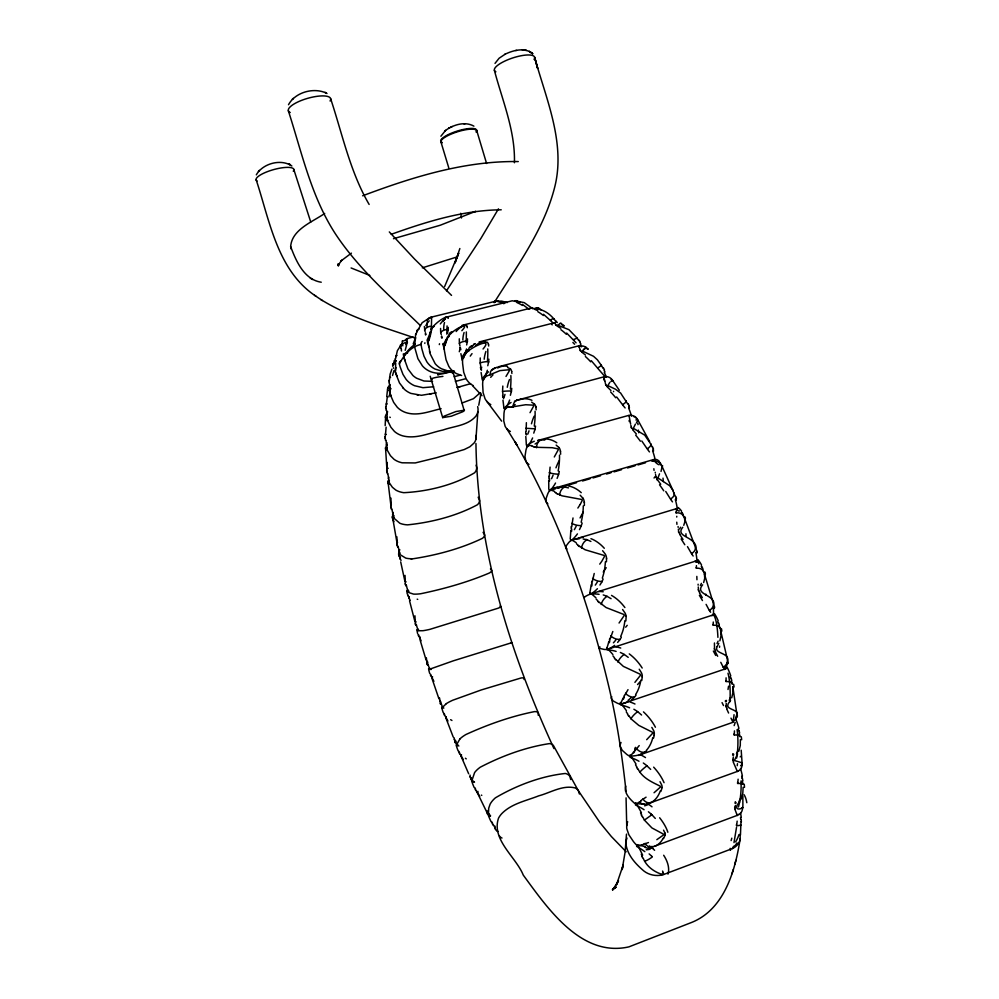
<?xml version="1.0" encoding="UTF-8"?>
<svg xmlns="http://www.w3.org/2000/svg" width="999" height="999" viewBox="0 0 999 999"><rect width="100%" height="100%" fill="white"/><g stroke="black" fill="none" stroke-linecap="round" stroke-linejoin="round"><path stroke-width="1.5" d="M385.252 436.9L386.126 427.21M626.723 825.674L626.061 797.864M571.715 526.948L573.014 517.957M386.001 406.743L387.312 396.94M603.896 377.035L604.208 378.471M389.26 384.028L389.298 382.093M385.577 448.439L386.963 470.279M734.302 734.115L734.44 730.893M526.136 431.356L526.373 422.689M727.634 663.86L727.622 662.712M737 714.997L732.791 686.588M385.164 425.611L385.614 416.895M454.108 737.737L454.745 740.821M571.69 528.958L571.59 531.431M475.961 439.036L477.872 411.588M642.195 676.922L642.207 675.986M713.274 622.015L713.261 624.537M606.468 561.788L606.493 558.778M653.371 461.063L653.571 460.177M726.098 677.834L726.048 680.756M514.423 162.75C515.347 130.894 502.422 100.649 494.38 70.342M737.849 782.592L738.111 779.195M726.423 700.399L726.373 701.348M626.485 834.14L625.099 852.097L622.152 869.592L623.164 865.097L616.433 884.889L618.493 880.756L612.662 889.959L615.509 886.388L612.362 889.734L616.233 887.075L612.662 889.085L615.446 887.799M389.36 380.569L390.147 374.101L391.92 369.118M448.289 327.422L448.139 329.433A7.043 3.896 -6.7 0 0 440.696 332.53L441.283 334.64M726.261 703.246L726.161 705.806M537.637 440.559L629.058 415.309A23.564 3.209 21.5 0 0 629.02 415.509L630.619 424.026M696.428 565.646L696.403 567.669M395.129 362.512L395.279 360.627M440.559 328.446L440.696 332.53M467.52 338.861L467.32 341.134A7.23 3.009 -5 0 0 459.378 343.419L460.002 346.116M424.35 326.498L425.062 331.68M387.774 388.261L387.637 389.285A6.156 5.957 -8 0 1 389.947 384.952M549.363 475.836L550.087 467.107M426.348 657.804L426.973 662.649M553.97 748.601C510.177 653.159 477.36 549.575 475.949 443.506M592.27 581.855L594.23 573.476M459.303 338.786L459.378 343.419M626.997 838.036A23.801 18.881 7.9 0 0 625.998 844.417C627.659 855.394 635.764 864.123 643.968 871.066A18.257 14.61 8.6 0 0 662.275 874.937A11.039 8.841 8.8 0 0 663.698 874.487L663.698 874.425A8.367 4.895 -1.4 0 0 663.249 873.351M733.029 759.352L733.316 756.942M736.65 825.861L740.022 825.324M736.513 827.384L734.003 842.619M488.873 359.165L488.598 361.663A7.43 1.961 -3 0 0 480.169 363.037L480.756 366.109M439.548 697.939L440.184 702.197M663.698 874.487L732.067 848.713A10.839 8.566 13.2 0 0 733.353 848.126A18.094 14.098 11.3 0 0 739.984 835.089L739.822 834.327M385.327 417.307L385.339 417.332A6.019 5.969 4.6 0 1 387.013 413.274M625.861 620.941L626.048 617.919A21.091 19.905 81.1 0 0 626.148 617.207L625.998 616.258M736.75 824.6L737.162 821.128M480.244 357.954L480.169 363.037M592.082 583.753L591.808 586.038M386.75 396.491L387.6 388.823M654.233 734.764L654.308 733.89A8.254 7.567 -11.9 0 0 653.696 730.669L651.835 727.397M511.775 388.374L511.401 391.021A7.605 0.799 -0.6 0 0 502.547 391.446L502.822 386.039M577.147 338.162L573.126 339.747L566.658 333.054M733.666 754.22L733.553 755.132M395.454 359.165L397.365 350.686L401.873 343.718M448.064 330.145L447.577 332.879M431.368 326.798L430.931 329.208M400.337 345.13L400.861 348.289M406.506 341.358L406.331 342.47A6.469 5.569 -10 0 0 400.412 347.365M676.248 510.976L676.148 512.462M396.865 536.775L397.14 543.931M467.232 341.933L466.658 344.93M736.9 716.033L736.75 716.857M661.937 787.662L661.788 788.461A20.817 17.695 27.3 0 1 661.675 789.06L660.863 791.445M654.145 735.426L653.571 738.124M535.539 426.086L535.027 428.821A23.576 23.052 -79.3 0 1 534.89 429.757M488.474 362.512L487.774 365.734M478.746 405.257L480.969 393.294M740.159 838.76C735.301 870.516 724.437 909.327 691.545 922.477L628.908 946.865C581.168 957.654 547.577 908.266 523.264 875.099C516.108 857.142 491.133 839.684 498.526 818.144A18.744 10.839 -30.8 0 1 501.823 813.573C511.663 803.546 526.086 800.848 538.698 795.853C550.486 792.731 562.375 784.914 574.875 787.849A18.519 10.639 -31.9 0 1 577.946 790.134L599.937 822.589L611.376 836.55L626.161 851.785M641.77 680.531L642.145 677.622A21.141 19.768 55.6 0 0 642.282 676.935M610.164 638.948L612.824 631.493M387.1 462.412L386.85 468.931M735.027 807.142L735.401 805.406M390.971 498.114L390.971 506.168M385.614 448.139L385.676 447.927A32.305 3.172 63 0 1 387.1 449.163M406.268 342.894L405.844 344.605M405.045 575.412L405.307 582.979M511.238 391.92L510.389 395.279M414.947 615.784L415.297 622.739M736.051 802.459L735.876 803.308M470.005 775.062L470.492 777.971M609.827 640.646L609.353 642.669M559.315 471.428L558.641 474.15A23.964 23.539 52.5 0 1 558.404 475.074M742.032 763.611L741.82 764.46M392.644 364.073L392.969 366.171M415.259 336.913L415.684 335.277M740.459 835.027L740.983 821.727M652.697 733.216L646.69 739.685M534.815 429.732L533.766 433.129M664.934 835.364L664.722 836.051A20.479 15.884 21.1 0 1 664.522 836.55L663.561 838.586M459.852 248.514L455.044 262.974L458.603 253.259L457.442 256.406M390.547 388.661L389.635 391.77A60.489 50.425 13.6 0 0 390.759 395.716L393.656 402.372L397.302 407.292A19.755 16.558 11.9 0 0 405.582 412.487C417.407 416.508 429.558 411.288 441.096 408.703M731.992 873.75L733.154 869.817M734.789 864.235L735.913 860.364M395.916 367.52L395.117 370.192A61.975 55.145 25 0 0 396.178 374.575L399.5 382.967L404.245 389.185A20.23 18.107 22.9 0 0 410.901 393.406L421.466 395.292L436.276 392.832M582.167 523.014L581.306 525.636A24.288 23.189 20.7 0 1 580.968 526.498L579.47 529.62M624.887 695.154L628.009 689.647M741.196 750.199L742.107 763.261A7.88 7.655 46.4 0 1 737.362 771.478L733.254 762.037M558.379 475.062L557.105 478.371M538.211 715.234L538.224 712.737A18.107 5.132 -23.5 0 0 534.652 711.588C511.076 716.258 487.824 724.525 465.946 734.502A18.307 5.22 -23 0 0 459.965 738.873M416.071 334.028L416.733 332.217M719.854 640.846L720.991 635.888L720.716 630.993M731.705 697.839L732.966 692.394L732.841 686.9M458.603 253.259L444.63 286.551M429.483 334.465L430.07 333.029M624.175 697.352L623.501 699.025M256.318 174.825C262.749 163.449 280.981 158.479 291.858 165.984M738.823 751.273L740.284 745.541L740.359 739.647M703.658 582.542L704.732 578.234L704.432 574.113M288.499 104.733C295.342 91.983 314.385 86.901 326.998 93.469M603.146 579.008L602.085 581.43A24.513 21.978 9.9 0 1 601.648 582.192M741.096 799.175L742.794 793.356L743.144 787.274M742.856 796.091L742.881 807.691C736.275 811.388 734.377 806.792 739.747 801.922M440.909 136.214L445.566 130.394L444.755 131.044M683.766 525.312L684.864 521.778L684.602 518.581M431.431 330.419C430.532 325.15 453.234 310.939 442.932 321.316M718.793 643.368L717.195 646.453M730.569 700.524C722.976 708.953 732.642 707.966 736.987 712.412M702.647 584.815C693.868 595.079 716.108 594.305 713.711 605.481M635.227 750.461L639.21 745.604M737.587 754.033L734.415 760.476L742.257 762.899M430.581 331.955L431.206 330.819M495.017 63.387L499.088 58.254L505.257 54.121M506.006 376.436L508.229 372.727M717.095 646.665C713.423 654.12 730.182 652.335 727.547 661.326M601.685 582.217L599.924 585.027M487.037 810.576L487.237 813.036M530.019 412.674L533.778 405.856A1.286 0.974 -6.6 0 0 533.254 405.157L525.699 404.732L511.226 407.068M621.353 637.212L620.092 639.348A8.104 5.12 24.4 0 1 610.726 635.814M483.054 349.013C494.018 336.114 470.367 347.802 467.17 352.222A32.005 15.46 73.3 0 0 466.346 352.672M498.464 208.841L480.944 238.349L446.491 290.809M682.779 527.272C674.2 537.612 697.889 536.326 696.016 549.687M577.01 337.962L568.931 329.67L557.617 325.162L560.027 323.726M554.295 456.98L558.316 449.662A1.311 1.124 0 0 0 557.792 448.826L552.172 447.702L535.489 447.29M446.328 339.885L447.065 338.698M661.038 471.441L662.1 466.57M461.85 330.694C472.552 319.043 449.463 331.618 448.576 336.863M634.577 751.598L633.728 752.871M577.872 508.054L580.157 504.495M524.025 679.507L524.25 678.234A17.97 2.835 -20.7 0 0 521.066 677.984L481.318 689.934L452.659 700.262A18.169 2.885 -20.5 0 0 446.341 703.621M737.075 842.881L734.952 845.828M580.282 504.308L582.217 500.437A1.336 1.236 11.5 0 0 581.718 499.475L562 495.816L557.467 493.718M659.515 473.826L657.954 477.959L669.755 485.789L672.614 489.81L675.174 496.191M494.155 302.697C517.282 265.622 544.418 229.121 554.994 185.989C565.496 142.258 546.053 98.839 534.665 57.467L537.637 68.419L534.602 57.168M508.528 372.29L509.552 370.279A1.261 0.799 -11.1 0 0 509.04 369.742L499.937 370.617L488.536 375.337A32.692 15.797 70.9 0 0 487.637 375.612L486.563 376.136A40.884 19.655 66.5 0 0 483.216 379.608M480.269 392.694L473.426 398.701L462.175 402.947M599.762 564.123L601.448 561.75M601.785 561.276L604.507 556.431A1.349 1.311 36.2 0 0 604.033 555.407L585.089 549.762L579.27 546.078M619.63 640.034L617.619 642.432M636.026 695.254L634.577 697.027A8.104 5.844 35 0 1 625.511 693.219M426.648 320.429L430.644 317.37M619.055 623.026L624.213 615.509A1.349 1.324 82.1 0 0 623.788 614.447L606.056 607.529L598.975 602.022M447.702 337.849L448.489 336.963M642.182 799.737L646.066 797.177M635.389 424.163L633.354 428.309L644.717 435.139L650.886 444.205M742.032 807.954L742.881 807.691M636.425 422.964L637.849 420.017M259.328 170.379L258.366 171.416M465.484 353.683L466.396 352.809M634.902 682.354L640.496 675.262A1.349 1.286 -58.2 0 0 640.134 674.2L623.351 666.383L615.734 659.34M459.965 738.873L456.93 744.13A56.081 15.897 -23.3 0 0 456.855 745.491M737.811 771.265L647.839 803.733M655.469 845.878L737.399 815.309A7.717 7.567 69.2 0 0 742.519 807.417M634.053 697.589L631.818 699.512M471.004 347.14L472.165 346.066M293.244 98.389L292.357 99.201L292.869 98.726M640.746 801.31L639.735 802.147M646.615 750.798L644.992 752.16A8.079 6.281 48.5 0 1 636.338 748.288M452.51 373.426L453.034 372.415L450.974 372.352M445.142 130.732C452.997 124.813 464.81 121.016 473.913 126.149M609.877 382.305L607.804 385.589L615.421 389.185L620.616 393.044L627.722 403.933M402.709 341.208L406.069 339.847M655.307 818.431L651.885 814.747L644.405 820.104L651.935 827.946L663.448 834.128A1.299 0.912 -26.1 0 1 663.561 834.927L656.842 839.659M491.62 370.254L493.831 368.793M446.353 703.621L442.694 707.155A55.644 8.779 -20.7 0 0 442.407 707.991M644.405 752.572L641.982 753.97M610.976 381.506L612.737 380.519M654.045 792.756L660.426 787.087A1.324 1.074 -31.6 0 0 660.239 786.176C651.835 782.055 642.257 777.859 637.961 768.868M468.531 351.361L468.643 351.298A7.343 5.619 42.4 0 1 472.677 345.617L475.374 343.606M351.411 253.134L340.809 261.089L341.808 260.202L338.299 264.985L338.773 263.973L338.336 266.009L338.224 263.699L338.624 265.472M428.921 318.256L429.995 317.57M643.493 844.33L648.476 842.544M652.809 801.71L651.036 802.622A8.004 6.431 64.1 0 1 642.881 798.938M449.662 127.722L448.651 128.297L449.225 127.972M324.675 213.474C312.5 221.965 291.87 229.433 290.659 246.578C295.991 260.939 304.158 279.708 321.253 282.218M395.129 361.176L396.004 360.789M504.695 54.396C513.061 50.3 524.962 46.953 532.754 53.796L529.258 51.324L532.654 53.634M584.452 348.614L582.317 351.024L593.518 356.281L597.402 359.815L601.386 365.409M514.423 401.286L516.87 400.274M510.988 643.169L511.8 642.682L453.309 660.826L429.72 669.18A55.407 1.673 -18.1 0 0 429.258 669.467M695.616 561.488L696.515 561.063A79.333 3.372 -18.3 0 0 697.664 560.489L590.322 594.08A77.61 3.272 -18.4 0 0 587.774 595.167L583.703 597.352A25.237 1.074 -18.3 0 0 584.552 597.327M474.95 211.651L475.649 211.338L440.209 225.25L393.481 238.699M452.26 126.498L450.711 127.185M362.625 195.792C412.3 177.135 464.685 160.702 518.269 161.576M650.411 802.884L649.35 803.283M386.064 403.996L387.2 403.933M391.271 234.303C426.585 221.666 463.411 210.152 501.236 209.802M497.427 367.07L494.405 368.444A7.53 6.056 56.3 0 0 490.234 374.95M640.122 754.769L733.716 722.027M422.315 267.844L456.518 257.105M444.892 317.507L512.287 300.774L516.833 301.748M470.579 383.691L459.14 386.925M429.957 317.582L422.115 322.752L416.845 331.905A6.756 3.496 16.8 0 1 419.031 329.096M654.532 846.215L652.659 846.69A7.892 6.331 79.9 0 1 645.054 843.368M641.47 845.191L642.607 844.779A34.078 16.096 75.2 0 0 643.443 844.205M555.232 487.974L654.47 459.315M555.531 488.761L549.537 490.497A76.324 29.346 -25.8 0 0 547.839 493.593L546.066 498.588L546.303 502.022A24.825 9.64 -25.1 0 0 547.827 503.771M558.541 487.899L576.535 482.704M582.529 480.969L590.022 478.796M593.019 477.934L600.524 475.761M606.518 474.038L611.013 472.727M614.023 471.865L621.515 469.692M627.509 467.969L635.014 465.796M638.011 464.935L645.504 462.762M651.51 461.026L656.006 459.727M465.309 378.808L455.394 381.431M460.214 386.638L456.993 387.5M513.124 407.267A7.692 6.306 72.7 0 1 517.494 400.062L603.945 376.835M459.94 375.199L454.283 376.673M498.776 366.695L578.97 345.779M407.642 352.884L403.309 353.983A63.636 58.941 42.1 0 0 404.258 358.753L407.929 368.906L412.912 375.499A20.592 19.156 39.8 0 0 416.683 378.259L423.963 381.019L432.567 381.356M479.12 341.958L554.969 322.64L555.269 323.626M537.862 440.497L540.521 439.997M407.13 338.549L413.149 337.038M462.062 325.349L532.554 307.68L533.029 308.454M431.218 317.17L494.905 301.423M585.639 348.189L588.074 348.876M587.912 349.35L587.961 349.338A7.38 7.23 10.6 0 0 579.932 346.129M518.419 399.8L520.829 399.4M453.896 371.203C445.117 373.414 435.002 375.05 426.923 369.78A21.129 19.968 63.3 0 1 422.415 365.884L417.919 358.703L414.81 347.739A66.533 62.612 65.7 0 1 414.248 343.956M445.616 317.295L446.828 317.108M429.932 394.268L430.981 394.043M433.641 386.763L422.952 387.687L414.485 385.689A20.504 18.781 30.4 0 1 406.181 379.47L402.984 374.413L400.137 366.895A59.303 54.033 32.4 0 1 399.388 363.936A3.084 2.822 29 0 1 400.661 361.014M437.949 374.575L444.293 373.489M515.734 50.537L516.583 50.387M651.997 846.802L649.313 847.102M495.492 301.311L498.551 301.273M508.978 407.142L510.202 407.03A33.304 15.872 68.5 0 1 511.263 407.23M451.173 371.153L442.395 371.303L434.965 369.031A21.628 20.529 77.4 0 1 426.91 361.925L424.001 356.218L421.853 348.838A61.389 57.817 78.3 0 1 421.091 344.393A3.259 3.109 75.6 0 1 422.152 341.471M741.208 825.249L740.359 825.311M386.039 449.15L385.614 449.088A5.919 5.894 31.5 0 1 387.075 444.992M561.088 486.913L563.923 486.938M463.561 325.15L465.696 325.287M454.483 371.291L447.902 370.954L441.57 368.818A21.891 20.692 -89 0 1 435.152 363.661L430.169 353.796L427.897 340.871M463.836 123.789L465.01 123.764M604.607 377.06L604.07 376.835A7.555 7.505 83.8 0 1 612.587 380.432L619.343 390.284M514.822 300.736L524.275 302.66L532.529 308.554M535.027 428.821L525.824 428.271M514.672 300.736L516.845 300.699M537.3 307.829L534.715 308.391L535.851 308.766M522.302 49.95L523.926 50.037L522.689 49.975M496.391 301.261L501.648 301.124L507.242 302.572M496.466 301.273L497.864 301.473M561.288 323.664L564.31 325.899M417.207 395.067L418.281 395.179M544.817 440.022L541.208 439.922A7.83 6.306 89.6 0 0 536.55 447.689M583.191 539.023L586.163 539.585M536.038 308.791C544.405 309.478 551.373 315.01 556.031 321.715M386.151 434.465L385.177 434.153M500.062 606.093L500.874 606.568A17.882 1.736 -15.6 0 1 498.301 608.154L429.882 629.358A18.069 1.773 -15.7 0 1 422.952 630.706L418.206 630.756A55.37 5.395 -15.6 0 1 417.582 630.494A29.033 10.415 76.9 0 1 419.043 630.332M484.602 341.733L486.913 342.42M532.005 446.178L533.366 446.503M461.625 375.512L456.431 373.601A22.44 20.617 -65.9 0 1 448.813 366.383L446.041 359.715L444.418 350.749A68.943 62.612 -67.8 0 1 444.105 345.429M603.234 594.942L606.281 596.016A24.55 21.304 -45.4 0 1 607.105 596.316M568.481 487.887L564.66 487.012A7.942 6.031 -75.6 0 0 559.665 495.142M538.661 308.079L541.52 310.14M586.226 539.472A24.451 18.844 -41.7 0 1 586.987 539.697L590.896 541.446M415.409 338.186C383.229 327.173 349.937 317.507 320.791 299.513M369.817 275.437L351.099 267.969M534.477 446.878L535.339 447.227M534.19 309.103L537.724 310.602M507.517 367.445L509.977 368.718M620.367 652.459L623.438 653.983A24.55 22.989 -55.7 0 1 624.238 654.445L628.221 657.354M388.886 484.303L388.174 483.116L390.846 505.044M661.663 874.262C653.708 871.652 646.291 866.145 643.169 858.153M503.833 302.797L504.782 303.246M554.807 492.232L556.281 493.007M611.738 379.957L612.587 380.432M326.049 92.857L325.037 92.32M490.447 568.931L491.783 570.466A17.932 3.996 -13 0 1 489.435 572.976C467.457 582.292 444.08 588.886 420.691 593.743A18.119 4.071 -13.4 0 1 413.499 594.093L408.279 592.395A55.519 12.4 -13.1 0 1 407.505 591.583M633.89 709.24L636.925 711.126A24.525 23.751 -84.7 0 1 637.674 711.713M531.643 402.122L534.203 403.958M737.262 815.559L735.002 809.477M310.264 278.122L311.188 278.696M311.613 278.958L312.525 279.52M557.105 326.036L560.789 328.321M519.068 301.623L519.942 302.26M522.39 304.345L528.921 309.19A6.956 2.56 -41.2 0 1 530.956 308.329M611.088 598.688L607.067 596.366A8.067 4.658 -55.1 0 0 601.236 604.495M256.194 179.895C269.68 220.604 277.235 270.667 316.034 296.291M643.319 763.011L646.253 765.172A24.451 23.576 63.5 0 1 646.952 765.846L650.674 769.392M314.523 295.279L322.352 300.549M430.219 376.236L442.694 417.619L451.261 416.221L462.674 411.788A24.875 2.423 -16.7 0 0 464.235 410.726L452.884 371.74M576.498 543.856L578.034 545.029M648.401 811.775L651.186 814.085M556.156 445.104L558.766 447.465M543.481 314.298L550.049 320.13A7.143 1.636 -36.9 0 1 554.133 319.355M393.993 521.665L392.944 519.492M585.451 355.057L581.668 352.01M649.138 853.895L651.735 856.255M724.188 668.331L723.376 667.444M464.485 410.177L455.906 411.551L444.393 416.046A24.738 2.398 -16.8 0 0 442.882 417.082L442.694 417.619M483.079 532.33L484.615 534.877A18.044 6.231 -10.2 0 1 482.442 538.324C460.876 548.676 436.838 555.094 413.186 558.741A18.244 6.344 -10.8 0 1 405.719 558.091L400.099 554.645A55.882 19.318 -10.3 0 1 399.213 553.296M553.096 322.977L550.674 320.741M420.079 325.224C390.272 296.328 358.304 268.644 335.314 233.704C311.164 196.528 301.785 152.385 288.336 110.764M580.144 495.204L582.729 498.002M641.57 715.022L637.699 711.7A8.017 2.398 -43.4 0 0 630.968 718.805L638.773 725.386L652.422 732.217A1.336 1.211 -40.4 0 1 652.709 733.216M451.536 295.392L414.585 259.066L389.298 231.93M596.166 599.138L597.727 600.686M610.951 390.534L607.167 386.8M497.952 831.493L497.24 830.731M472.639 385.801L482.005 395.704M576.086 342.832L573.738 340.409M636.438 418.394L637.424 419.505A7.717 7.542 -51.8 0 0 628.995 415.509M402.597 387.487L403.396 388.374M602.609 550.711L605.107 553.833A8.292 8.229 -10.9 0 1 606.393 557.142L606.455 558.079M591.308 360.714L597.552 368.069A7.505 0.624 -29.7 0 0 601.248 365.184M659.115 462.075L659.752 462.837M710.639 612.25L709.565 610.851M401.036 560.464L399.825 557.704M605.406 377.11L598.126 368.768M636.388 434.028L632.692 429.72M612.974 655.906L614.51 657.767M625.112 407.942L623.051 405.432M479.757 796.278L476.336 790.709M463.286 759.54L460.214 754.233M649.475 451.923L647.627 449.513M622.589 609.502L624.937 612.837A8.342 8.304 25.7 0 1 626.061 616.246M486.825 401.373L501.66 421.153M433.891 681.343L431.506 676.785M616.658 396.965L622.527 404.707A7.655 1.898 -26.4 0 0 626.098 400.711M693.156 556.018L691.82 554.183M447.939 721.028L445.204 716.071M410.177 600.374L408.653 597.065M672.477 501.873L670.878 499.7M421.091 640.746L419.268 636.937M660.751 484.253L657.255 479.545M478.171 497.227L479.532 500.362A18.219 8.417 -7.1 0 1 477.46 504.732C456.306 516.108 431.406 522.427 407.492 524.862A18.419 8.566 -8 0 1 399.8 523.239L393.831 518.069A56.419 26.099 -7.3 0 1 392.832 516.171M639.223 669.218L641.346 672.602A8.317 8.092 -10.7 0 1 642.282 675.986M626.248 711.875L627.722 713.973M641.795 440.984L647.152 448.826A7.792 3.184 -23.1 0 0 650.674 443.718M630.968 718.805L628.883 715.696M577.422 338.549L578.871 340.684M660.464 463.811L661.55 465.534A7.83 7.305 -34.1 0 0 653.383 461.351M683.041 539.497L679.832 534.565M495.404 828.346L493.381 824.887M407.405 338.698L407.505 338.923A16.708 2.373 -58.9 0 1 407.629 338.861M447.952 317.495L447.889 317.37A7.155 1.848 -31.2 0 0 447.365 316.733M681.43 512.275L682.105 513.374M506.705 428.658L516.883 444.98L515.084 441.97C559.153 517.807 588.561 601.46 608.803 686.563C617.145 721.578 622.402 757.354 626.223 793.044C627.572 796.116 629.795 798.713 632.155 801.048A75.887 46.503 -1.5 0 0 635.501 804.045A42.932 18.969 83.8 0 0 639.622 801.685M555.844 324.912L555.444 324.113M665.746 491.471L670.466 499.05A7.88 4.433 -19.7 0 0 674 492.932M635.514 764.822L636.887 767.057M660.002 781.705L661.588 784.739A8.154 6.781 -11 0 1 662.075 787.662M579.982 342.47L580.943 344.106M702.297 597.627L699.437 592.694M601.51 365.634L603.021 368.206M369.131 204.433C350.087 171.791 342.382 134.103 330.607 98.601M687.487 546.64L691.483 553.621A7.942 5.557 -15.8 0 0 695.117 546.628M663.573 830.157L664.847 832.829M644.405 820.104L642.719 816.882M637.824 419.955L649.625 441.521M640.521 812.786L641.758 815.059M662.549 871.066L663.236 872.427M717.669 656.268L715.259 651.56M706.093 604.37L709.302 610.414A7.967 6.494 -10.5 0 0 713.124 602.734M682.854 514.722L683.99 517.032A7.917 6.806 -25.7 0 0 676.186 512.899M604.07 370.167L604.969 371.94M492.657 823.526L491.795 821.815M701.248 566.196L701.935 567.607M641.271 854.17L642.345 856.393M728.596 713.036L726.648 708.753M580.344 350.412L579.882 349.225M476.848 791.72L487.3 813.174M720.779 662.325L723.176 667.132A7.955 7.18 -1.9 0 0 727.272 659.015M475.686 789.372L474.925 787.724M471.078 779.357L470.779 778.671M401.136 348.863L401.523 349.712M662.05 466.446L673.139 490.846M628.683 405.994L629.47 407.842M730.981 718.131L732.617 721.515A7.93 7.58 16.6 0 0 737.025 713.224M468.656 773.75L460.801 755.594M651.098 444.68L652.097 447.028M459.64 752.946L458.966 751.373M702.672 569.293L703.783 572.102A7.955 6.031 -20.6 0 0 696.453 568.256M717.719 621.728L718.381 623.401M444.717 714.847L444.13 713.361M455.407 742.644L455.044 741.67M605.806 384.752L605.319 383.179M453.221 737.012L445.929 718.069M684.29 517.707L694.817 545.679M310.751 222.028L293.756 169.306M652.921 449.113L653.583 450.974M476.086 465.159L476.648 467.47A18.457 10.539 -3.5 0 1 474.637 472.764C453.833 485.089 427.947 491.508 403.758 492.682A18.656 10.739 -4.7 0 1 395.854 490.097L392.382 487.262L389.61 483.241A57.155 32.692 -3.8 0 1 388.536 480.806M431.081 675.649L430.606 674.288M438.948 698.838L432.305 679.395M440.821 704.233L440.484 703.184M719.08 625.362L720.104 628.583A7.955 5.02 -16.7 0 0 713.311 625.249M730.194 676.66L730.781 678.521M425.474 332.892L425.936 334.353M418.918 635.901L418.544 634.677M631.356 427.26L630.869 425.337M400.212 559.065L400.237 559.165A5.682 5.232 -22.6 0 1 400.424 557.017M704.108 572.989L712.924 601.935M494.592 302.148L494.567 302.073A25.574 2.148 49.5 0 1 494.855 302.21M426.036 659.802L420.129 640.122M675.836 498.226L676.36 500.012M440.721 141.246L448.776 167.857M476.585 130.095L486.588 163.486M427.659 665.084L427.272 663.773M448.014 317.632L448.139 318.394M408.379 596.141L408.091 595.079M535.639 406.231L535.801 406.918M579.095 346.353L579.283 347.003M441.708 336.126L442.182 337.887M579.17 346.603L578.983 345.891M579.67 348.451L579.37 347.365M731.405 680.681L732.292 684.19A7.917 3.846 -13.3 0 0 726.073 681.58M393.194 520.541L393.219 520.629A5.732 5.519 -21.2 0 1 394.081 517.082M738.224 728.833L738.736 730.806M415.959 625.436L415.584 623.963M414.622 620.416L409.54 600.774M467.082 326.548L467.282 327.722M429.483 351.311L429.807 352.56M655.993 476.76L655.556 474.537M604.283 378.733L604.807 380.969M720.404 629.632L727.172 658.403M290.659 246.578L291.283 249.213M399.625 556.918L399.438 556.018M696.49 551.598L696.84 553.234M605.069 382.13L604.857 381.181M460.377 347.677L460.839 349.7M405.919 585.901L405.569 584.303M488.461 344.443L488.711 346.029M404.895 581.256L400.699 561.913M625.661 791.458L625.461 790.534A24.65 15.31 -2.8 0 1 625.736 786.113M477.697 406.605L478.059 409.041A19.106 14.498 6.5 0 1 475.936 416.096C467.869 425.686 454.008 426.073 442.932 430.032C429.807 432.792 416.308 439.398 402.684 435.851A19.331 14.773 4.6 0 1 394.48 431.468L390.859 427.197L387.937 421.366A59.203 44.98 6 0 1 386.8 417.894M739.235 733.079L739.934 736.725A7.842 2.572 -10 0 0 734.315 735.002M741.645 776.298L742.032 778.321M678.696 531.555L678.346 529.12M397.689 547.065L397.377 545.342M511.625 371.491L511.9 373.476M579.37 793.993L578.621 791.245L553.471 745.616A18.307 7.405 -26.5 0 0 549.475 743.606C525.574 747.202 501.698 756.031 480.244 767.22A18.519 7.542 -25.7 0 0 474.612 772.577L472.265 779.532A56.706 22.965 -26.3 0 0 472.415 781.43M481.106 367.869L481.506 370.13M475.924 435.389L476.123 436.825A18.756 12.575 0.9 0 1 474.088 443.007L469.88 446.765L464.223 449.55L436.426 457.742L415.247 462.937L402.11 462.799A18.969 12.812 -0.6 0 1 394.031 459.303L390.472 455.731L387.6 450.786A58.092 39.023 0.5 0 1 386.476 447.814M392.719 518.131L396.99 542.832M460.726 213.299L461.476 217.982M560.352 450.974L560.202 450.174A8.104 7.168 -21.8 0 0 558.866 447.39M431.618 317.282L431.431 326.186A6.843 4.608 -8.2 0 0 424.513 329.995M391.446 509.453L391.171 507.642M535.901 407.455L536.163 409.802M503.046 394.817L502.547 391.446M655.207 472.24L655.319 472.989M742.407 780.619L742.869 784.265A7.73 1.261 -6.8 0 0 737.811 783.528M713.985 607.167L714.173 608.578M503.334 396.74L503.446 397.465M740.509 817.494L740.771 819.492M698.488 589.572L698.264 586.987M503.508 397.952L503.608 398.688M584.228 501.948L584.103 501.061A8.217 7.83 -19.6 0 0 582.804 497.952M387.312 473.676L387.1 471.79M560.439 451.573L560.651 454.233M678.071 526.535L678.159 527.372M570.691 779.52L569.805 776.323A18.569 9.653 -29.9 0 0 565.322 773.476C541.121 776.061 516.396 785.464 495.392 797.839A18.794 9.828 -29 0 0 490.122 804.158L488.711 808.216L488.499 812.774A57.542 29.945 -29.7 0 0 488.898 815.196M526.398 433.878L526.498 434.89M385.477 440.384L385.327 438.449M584.303 502.609L584.415 505.494M714.522 648.451L714.435 642.981M698.101 584.215L698.151 585.127M386.076 410.252L386.014 408.291M549.487 478.409L549.562 480.944M441.92 142.994A18.781 4.808 -17.4 0 1 457.442 131.793A18.781 4.808 -17.4 0 1 476.56 132.155M476.024 131.918A18.769 4.82 -17.4 0 0 461.738 129.82A18.844 4.833 -17.4 0 0 441.546 139.098A18.769 4.82 -17.4 0 0 442.008 142.407M495.879 71.803A21.154 6.069 -18.3 0 1 512.924 57.88A21.154 6.069 -18.3 0 1 534.053 59.416M290.234 112.537A21.978 6.606 -16 0 1 307.455 98.389A21.978 6.606 -16 0 1 330.057 101.011M257.068 180.994A19.58 5.195 -15.6 0 1 274.126 169.468A19.58 5.195 -15.6 0 1 293.269 171.229M399.388 363.936A306.193 87.163 72.6 0 1 421.091 344.405M404.657 355.057A308.953 88.511 72.5 0 1 415.322 344.193M444.942 372.964A8.467 0.699 -14.6 0 1 451.361 372.265M437.624 374.775A16.084 0.949 -7.3 0 1 439.085 374.525M431.331 378.883A21.166 2.847 -2.8 0 1 442.919 376.398M432.205 379.22A16.034 4.108 -9.7 0 1 431.493 378.846M516.795 300.924A23.739 13.024 -83.5 0 1 518.156 301.71M427.035 340.372A36.039 12.375 -68.3 0 1 429.508 334.902M428.409 341.383A38.212 18.969 73.8 0 1 429.87 334.99M427.335 341.583A37 1.561 75.1 0 1 428.821 346.74M431.131 332.205A34.64 9.665 -67.9 0 1 428.896 340.447M441.333 336.638A30.432 3.959 80.9 0 1 441.683 337.937M442.857 343.606A37.962 1.973 77.4 0 1 444.318 349.5M447.689 336.238A35.627 13.224 -67.6 0 1 444.955 345.479M443.369 344.692A37.013 16.121 -68.6 0 1 446.478 338.998M444.53 345.954A39.148 19.468 71.4 0 1 446.603 340.322M429.907 332.729A30.494 14.248 77.7 0 1 430.444 331.68M431.58 330.157A6.956 4.283 23.1 0 1 434.153 326.448M443.706 329.533A24.925 16.808 63 0 1 444.518 322.502M517.045 302.66A28.484 14.885 54.7 0 1 522.402 305.444M440.322 323.913A29.046 14.585 -80.6 0 1 445.017 319.168M448.014 317.407A18.194 3.846 -51.6 0 1 448.101 317.52M447.077 325.924A28.909 1.773 -85.9 0 1 446.803 334.166M448.289 329.395A21.279 15.485 -39.5 0 1 448.226 330.107M439.498 343.756A34.503 1.461 -76.6 0 1 439.31 344.593M551.698 324.338A35.227 4.92 43.1 0 1 552.247 324.862M550.911 320.579A21.691 9.578 40.6 0 1 550.299 319.992M556.193 321.191A30.919 15.235 68.2 0 1 557.267 322.602M537.35 307.655A24.376 11.863 -75.6 0 1 538.598 308.266M451.386 333.004A21.778 1.411 -48.3 0 1 450.986 333.491M448.938 336.438A7.155 5.007 31.5 0 1 452.897 331.643M459.84 347.602A31.219 4.833 82.3 0 1 460.177 349.076M460.876 353.658A38.911 2.66 79.6 0 1 462.262 360.389M466.521 348.963A36.601 16.921 -68.1 0 1 463.336 358.466M462 357.305A37.95 19.905 -69.8 0 1 467.332 349.762M462.937 358.604A40.047 19.718 68.9 0 1 465.646 353.983M462.612 358.142A70.642 60.377 -52.8 0 0 462.599 363.374L463.686 372.165L466.071 378.658A22.989 19.88 -50.6 0 0 473.276 385.651M446.953 338.474A31.269 14.935 75.6 0 1 447.614 337.637M462.824 339.997A25.599 17.47 74.2 0 1 464.085 332.505M537.912 311.775A29.208 14.036 53 0 1 543.369 315.509M535.352 309.091A6.968 1.061 10.4 0 1 534.29 308.728M532.904 308.629A7.842 1.523 6.9 0 1 532.829 308.429M456.143 331.543A29.82 16.708 -82.9 0 1 463.586 325.849M466.046 325.037A7.368 2.972 -29.1 0 1 466.845 326.024L467.008 326.298A18.719 6.331 -50.3 0 1 467.195 326.423M466.333 331.943A29.67 3.609 -83.8 0 1 466.096 342.307M467.457 341.121A21.903 17.957 -41.2 0 1 467.37 341.92M459.777 349.837A35.44 4.446 -74.5 0 1 459.278 351.735M572.877 342.47A36.114 2.385 45.6 0 1 574.587 344.243M573.926 340.209A22.265 11.289 48.3 0 1 573.339 339.56M580.382 344.705A39.398 20.629 67.6 0 1 581.543 346.84M579.133 340.209A31.631 15.235 66.4 0 1 580.294 342.045M560.277 323.027A24.987 10.09 -68.6 0 1 561.388 323.439M563.611 325.999A26.973 8.541 -12.9 0 1 563.436 326.311M470.254 356.119A36.638 18.394 -69.1 0 1 472.04 353.634M473.601 344.38A22.378 1.736 -45.5 0 1 474.113 343.943M480.444 367.182A31.956 5.882 83.6 0 1 480.744 368.831M481.093 372.465A39.835 3.634 81.7 0 1 482.317 380.02M487.362 370.242A37.562 20.629 -69.6 0 1 483.641 379.757M482.529 378.446A38.811 23.576 -72.2 0 1 488.511 371.79M483.017 379.283A72.29 55.956 -42.7 0 0 482.629 384.253L483.091 392.57L485.002 398.676A23.526 18.407 -40.9 0 0 490.796 404.632M484.19 359.228A26.224 17.507 85.7 0 1 485.914 351.473M560.901 329.695A29.92 12.95 51.8 0 1 566.346 334.278M557.767 325.986A7.155 2.06 14.8 0 1 556.68 325.312M555.819 325.262A8.067 2.672 11.3 0 1 555.619 324.887M554.957 323.264A27.635 1.711 59 0 1 555.194 323.501M561.725 324.638A7.205 6.743 -3.7 0 1 562.762 325.237M475.911 345.367A30.569 18.706 -86.2 0 1 484.602 341.483M487.162 342.232A7.58 4.121 -27.2 0 1 488.199 343.681L488.374 344.093A19.231 8.916 -49.7 0 1 488.586 344.33M487.737 348.926A30.42 5.719 -82.3 0 1 487.475 360.939M488.711 361.663A22.502 20.13 -45.5 0 1 488.598 362.525M481.705 367.132A36.339 7.78 -73 0 1 480.969 369.692M598.289 368.544A22.802 12.625 57.4 0 1 597.727 367.857M584.74 349.151A27.685 4.396 -9.8 0 1 583.678 349.625M604.258 372.34A40.222 20.529 65.3 0 1 606.43 377.21M603.396 367.857A32.305 15.035 64.8 0 1 604.482 369.867M585.139 347.177A25.562 7.705 -62.6 0 1 586.038 347.402M490.684 377.335A37.462 22.028 -71.1 0 1 492.982 374.825M494.255 368.169A22.94 5.17 -43.3 0 1 494.83 367.844M502.609 395.467A32.655 7.093 84.6 0 1 502.872 397.265M502.959 400.174A40.684 4.908 83.6 0 1 503.933 408.416M509.627 400.037A38.462 24.213 -72.3 0 1 505.294 409.328M504.42 408.029A39.573 26.936 -76.2 0 1 511.063 402.447M504.845 408.891A41.621 19.268 64.2 0 1 508.891 406.955M504.782 408.778A73.839 49.238 -35.6 0 0 503.983 413.299L503.733 420.829L505.119 426.286A24.026 16.196 -34.2 0 0 510.377 431.468M507.28 387.287A26.811 16.821 -83.5 0 1 509.49 379.495M585.389 356.518A30.582 11.626 51.2 0 1 590.709 361.813M582.155 351.935A7.343 3.034 20.2 0 1 581.068 350.961M580.394 350.924A8.267 3.809 16.9 0 1 580.132 350.374M578.521 346.628A28.247 2.647 63.1 0 1 578.571 346.341M497.664 367.994A31.244 20.467 89.3 0 1 507.604 366.333M510.164 368.581A7.767 5.245 -25.4 0 1 511.351 370.492M511.65 370.954A19.705 11.513 -49.9 0 1 511.763 371.391M510.864 375.562A31.106 8.054 -81.3 0 1 510.427 389.098M511.5 391.034A23.077 21.878 -55.4 0 1 511.338 391.933M504.982 394.405A37.188 11.389 -72.2 0 1 504.008 397.44M637.724 423.351A37.712 2.448 52.4 0 1 637.961 424.662M623.201 405.182A23.277 13.449 67.4 0 1 622.677 404.47M611.188 379.645A32.942 7.405 80.4 0 1 611.713 379.707M628.621 408.004A40.971 20.117 63.2 0 1 631.518 416.108M628.209 403.746A32.905 14.648 63.3 0 1 629.195 405.881M611.475 379.72A26.086 4.733 -57.6 0 1 611.95 379.995M512.499 406.793A38.187 25.387 -74.6 0 1 515.222 404.558M517.095 399.887A23.452 8.766 -41.7 0 1 517.719 399.687M525.686 432.105A33.279 8.429 85.2 0 1 525.874 434.003M525.774 436.426A41.459 6.456 85.2 0 1 526.348 445.104M532.629 437.949A39.273 27.473 -76.6 0 1 527.622 446.69M526.985 445.566A40.197 29.77 -82.1 0 1 534.265 441.258M527.135 445.991A42.245 18.519 62.2 0 1 531.818 445.679M527.222 446.166A75.212 40.297 -30.2 0 0 525.973 450.049L524.975 456.468L525.799 461.026A24.463 13.249 -29.2 0 0 528.958 464.423M531.456 423.776A27.335 15.335 -74 0 1 534.128 416.246M610.626 391.945A31.194 10.102 51.2 0 1 615.696 397.739M607.554 386.713A7.505 3.946 27.1 0 1 606.48 385.439M605.894 385.427A8.454 4.845 24 0 1 605.606 384.727M603.771 379.87A28.809 3.272 67.6 0 1 603.683 379.121M613.611 391.67A38.024 5.445 72.1 0 1 613.536 391.333M520.829 399.363A31.856 21.878 83.7 0 1 531.943 400.299M534.34 403.858A7.942 6.281 -23.6 0 1 535.639 406.231M535.926 406.843A20.13 13.986 -51.3 0 1 536.038 407.38M535.064 411.238A31.731 10.539 -81 0 1 534.265 426.098M529.033 430.806A37.95 15.147 -72.2 0 1 527.809 434.128M659.203 464.685A38.374 4.458 56.8 0 1 655.207 461.988M652.622 450.836A41.621 19.381 61.4 0 1 655.069 459.303M656.006 459.415A42.27 13.449 88.2 0 1 659.178 461.188M663.324 481.58A39.061 4.458 81.9 0 1 663.011 478.121M647.764 449.25A23.676 13.649 78 0 1 647.302 448.563M636.788 419.505A28.909 4.983 -2.9 0 1 635.913 419.98M635.764 417.432A33.442 8.392 81.6 0 1 636.4 417.907M633.841 416.695A41.808 11.401 87.7 0 1 635.227 416.92M652.684 447.04A33.429 14.048 62.2 0 1 653.521 449.213M535.039 444.031A38.786 28.284 -80.1 0 1 538.199 442.245M540.659 439.722A23.889 12.388 -40.7 0 1 541.346 439.672M558.641 474.15A7.905 1.761 6 0 1 549.2 472.664M548.838 476.261A33.804 9.84 85.4 0 1 548.938 478.209M548.688 480.282A42.108 8.242 86.5 0 1 548.751 489.085M555.531 483.029A39.948 30.22 -83 0 1 549.812 490.959M549.4 490.122A40.672 31.881 89.5 0 1 557.28 487.225M549.325 489.985A42.757 17.433 60.6 0 1 554.57 491.433M533.416 446.765A33.829 15.672 66.1 0 1 534.54 447.177M555.968 467.819A27.76 13.037 -66 0 1 559.028 460.889M635.676 435.152A31.718 8.429 51.8 0 1 640.384 441.208M633.016 429.607A7.655 4.72 35.8 0 1 631.98 428.084M631.443 428.096A8.616 5.744 33.2 0 1 631.156 427.235M629.295 421.578A29.271 3.521 72.3 0 1 629.145 420.367M638.773 432.792A38.611 5.257 77 0 1 638.373 430.107M544.667 438.986A32.355 22.827 77.1 0 1 556.805 442.782M560.476 450.911A20.492 16.209 -54.7 0 1 560.576 451.523M559.515 455.132A32.243 13.049 -81.5 0 1 558.154 470.954M553.071 475.224A38.586 18.869 -73.2 0 1 551.548 478.708M679.445 510.889A38.911 6.006 61.7 0 1 675.686 508.978M675.324 499.587A42.17 18.332 60 0 1 677.097 507.567M678.059 507.504A42.582 15.509 88.2 0 1 681.618 511.201M686.051 536.338A39.361 3.047 86.5 0 1 685.938 533.778M677.472 509.09A78.871 17.333 -21.7 0 0 678.009 508.204L570.866 540.409A77.135 16.808 -22 0 0 568.718 542.544L566.196 545.879L565.871 548.001A25.087 5.519 -21.6 0 0 567.032 548.901M671.003 499.425A23.988 13.162 88.4 0 1 670.604 498.788M662.562 465.559A29.383 9.803 1.4 0 1 662.362 466.583M659.74 462.262A33.829 9.478 82.4 0 1 660.464 463.161M675.836 496.441A33.866 13.249 61.3 0 1 676.498 498.551M655.019 476.71A26.848 2.647 -49.9 0 1 654.045 478.022M557.492 488.186A39.248 30.507 -87.8 0 1 561.101 486.975M564.023 486.75A24.226 15.809 -40.5 0 1 564.76 486.838M581.306 525.636A8.004 3.009 10.6 0 1 571.753 523.314M571.178 526.598A34.228 11.264 85.2 0 1 571.166 528.533M570.791 530.357A42.632 10.19 87.3 0 1 570.204 538.898M577.434 533.891A40.484 32.243 88.1 0 1 571.028 540.721M570.829 540.272A41.021 33.067 79 0 1 579.195 538.873M570.541 539.522A43.119 16.034 59.4 0 1 576.236 542.757M556.343 493.394A34.241 15.185 64 0 1 557.529 494.13M580.069 517.944A28.084 9.978 -59.5 0 1 583.329 512.037M659.527 484.777A32.155 6.693 53 0 1 663.761 490.834M657.542 479.408A7.767 5.32 46.9 0 1 656.568 477.672M656.068 477.722A8.741 6.419 45.1 0 1 655.794 476.748M654.045 470.354A29.645 3.347 77 0 1 653.858 468.718M657.03 479.857A32.155 1.498 83.5 0 1 656.805 477.397M653.221 461.276A23.926 6.294 26.5 0 1 653.259 461.014M568.356 485.914A32.767 23.214 69.8 0 1 581.256 492.657M584.353 501.91A20.779 18.019 -61.5 0 1 584.427 502.584M583.279 505.919A32.655 15.472 -83 0 1 581.156 522.252M576.186 526.198A39.098 22.378 -75.5 0 1 574.35 529.67M698.014 561.276A39.298 6.981 67 0 1 695.042 561.151M695.804 552.547A42.57 17.008 59 0 1 696.852 559.752M697.814 559.577A42.732 17.458 87.7 0 1 701.573 565.097M705.818 595.104A39.485 1.074 -89.4 0 1 705.831 594.143M691.932 553.921A24.176 11.976 -82.1 0 1 691.608 553.359M685.227 517.082A29.733 14.373 6.7 0 1 685.376 518.656M682.167 512.712A34.103 10.602 82.9 0 1 682.941 514.035M696.703 550.174A34.178 12.3 60.9 0 1 697.152 552.122M680.631 527.21A27.073 6.731 -47.2 0 1 679.532 528.983M579.033 537.912A39.573 31.868 82 0 1 583.066 537.412M581.53 548.064A8.029 5.47 -63.9 0 1 586.925 539.81M602.085 581.43A8.067 4.158 16.5 0 1 592.557 578.409M591.783 581.343A34.528 12.625 84.5 0 1 591.62 583.191M591.121 584.802A43.019 12.225 87.7 0 1 589.822 592.707M597.427 588.711A40.897 33.342 77.1 0 1 590.384 594.23A41.221 33.229 67.7 0 1 599.088 594.33M589.934 592.857A43.319 14.398 58.7 0 1 595.953 597.839M578.071 545.516A34.553 14.398 62.2 0 1 579.295 546.578M603.234 572.077A28.297 6.256 -54.2 0 1 606.206 567.707M681.106 538.961A32.468 4.983 54.8 0 1 684.79 544.742M680.082 534.415A7.842 5.682 60.1 0 1 679.22 532.542M678.746 532.617A8.816 6.831 59.7 0 1 678.496 531.555M676.935 524.338A29.895 2.71 81.6 0 1 676.76 522.177M676.735 517.045A32.418 2.785 86.4 0 1 676.773 516.296M675.973 512.787A24.188 9.078 32.8 0 1 675.961 512.362M590.946 538.673A33.067 22.952 62.7 0 1 604.295 548.276M606.568 558.066A20.954 19.306 -75 0 1 606.605 558.778M605.369 561.825A32.942 17.67 -85.5 0 1 602.322 578.121M597.452 581.805A39.461 25.45 -79.4 0 1 595.267 585.114M713.773 613.586A39.523 7.305 72.5 0 1 711.6 615.534M713.186 607.717A42.832 15.46 58.6 0 1 713.498 613.873M714.435 613.636A42.732 19.206 86.5 0 1 718.194 620.766M719.53 647.315A39.436 1.361 -85.8 0 1 719.617 646.078M712.762 614.36A79.433 10.877 -15 0 1 714.16 614.597L607.092 649.462A77.697 10.552 -14.8 0 1 604.208 649.45L599.1 648.214A25.262 3.472 -15 0 1 599.987 646.952M709.677 610.626A24.251 10.102 -73.9 0 1 709.427 610.164M705.069 572.165A29.958 18.394 13.6 0 1 705.406 574.238M702.06 566.957A34.253 11.726 83.1 0 1 702.846 568.643M714.372 606.131A34.378 11.226 60.9 0 1 714.61 607.817M701.435 583.354A27.16 10.814 -45.3 0 1 700.336 585.439M598.788 591.483A39.773 32.255 70.6 0 1 603.209 591.783M609.752 638.373A34.703 13.836 83.3 0 1 609.44 640.047M608.816 641.458A43.232 14.223 87.5 0 1 606.755 648.351M614.685 645.354A41.159 33.417 65.4 0 1 607.067 649.4M607.155 649.85A41.259 32.355 57.3 0 1 616.121 651.41M606.718 647.951A43.357 12.612 58.5 0 1 612.899 654.545M597.714 601.223A34.728 13.362 60.8 0 1 598.938 602.547M625.699 627.185A28.359 2.073 -50.1 0 1 627.222 625.324M699.375 595.329A32.667 3.409 57.1 0 1 702.447 600.561M699.675 592.519A7.88 5.794 74.6 0 1 698.95 590.584M698.476 590.696A8.854 6.931 75.9 0 1 698.276 589.585M696.952 579.745A30.007 1.648 85.9 0 1 696.827 576.398M696.141 562.137A32.542 4.346 88.9 0 1 698.875 563.748M696.203 568.131A24.338 11.376 40.5 0 1 696.178 567.544M611.525 595.392A33.242 22.04 56.5 0 1 624.899 607.542M624.85 620.679A33.117 19.48 -89.1 0 1 620.716 636.351M620.004 639.298A24.6 19.968 5.7 0 1 619.53 639.984M615.946 639.835A39.685 27.885 -85.1 0 1 613.386 642.819M725.948 665.484A39.56 6.918 78 0 1 724.462 669.505M726.797 662.924A42.932 13.786 58.6 0 1 726.398 667.819M727.235 667.482A42.582 20.629 84.8 0 1 730.793 675.923M728.009 689.497A39.223 4.096 -82.9 0 1 728.571 686.163M725.798 667.682A79.133 24.663 -11.4 0 1 726.822 668.381L620.504 704.32A77.422 23.914 -11 0 1 617.37 703.234L613.136 700.948L611.45 698.613A25.162 7.855 -11.6 0 1 611.775 696.703M723.476 667.245A24.201 7.642 -67 0 1 723.301 666.907M721.415 628.633A30.057 21.628 22.9 0 1 721.84 631.131M718.593 622.852A34.266 12.775 82.8 0 1 719.33 624.837M728.121 662.05A34.441 10.115 61.3 0 1 728.146 663.386M718.119 641.108A27.11 14.66 -44.1 0 1 716.995 643.443M615.983 646.877A39.81 31.643 59.9 0 1 620.741 648.051M617.944 662.187A8.067 3.609 -48.5 0 1 624.225 654.457M624.338 695.354A34.753 14.823 81.7 0 1 623.888 696.803M623.114 697.989A43.294 16.071 86.8 0 1 620.317 703.546M628.483 701.56A41.271 32.43 55 0 1 620.416 704.045M620.566 704.944A41.071 30.557 49.1 0 1 629.582 707.804M620.229 702.659A43.219 10.777 58.8 0 1 626.41 710.664M614.422 658.291A34.778 12.125 59.9 0 1 615.621 659.815M637.574 684.565A28.284 2.348 -47 0 1 640.172 681.705M713.348 651.036A32.717 2.048 59.9 0 1 715.709 655.431M715.484 651.373A7.867 5.619 88.8 0 1 714.922 649.45M714.447 649.6A8.841 6.718 -88.4 0 1 714.31 648.488M713.923 615.496A32.53 6.081 -89.1 0 1 717.906 637.337M713.049 625.112A24.388 13.062 49.5 0 1 713.011 624.4M629.27 653.895A33.292 20.542 51.5 0 1 642.195 668.031M640.883 680.082A33.167 20.804 86.2 0 1 635.601 694.542M634.427 696.952A24.563 17.245 4.3 0 1 633.89 697.502M630.906 697.851A39.76 29.508 87.4 0 1 627.984 700.386M734.04 714.685A39.436 5.882 83.2 0 1 733.079 720.504M735.751 718.993A42.283 21.678 82.6 0 1 738.935 728.358M734.153 725.611A38.836 6.993 -80.7 0 1 735.239 722.414M732.829 721.528A24.026 4.758 -61.3 0 1 732.742 721.303M733.616 684.215A30.02 23.889 35.4 0 1 734.04 687.05M731.081 678.121A34.166 13.699 82.2 0 1 731.73 680.331M736.126 716.046A42.845 12.088 59.1 0 1 735.514 718.643M737.424 715.646A34.366 9.003 62 0 1 737.25 716.595M730.319 697.789A26.923 18.069 -44 0 1 729.158 700.299M629.957 701.972A39.66 30.107 51 0 1 634.989 704.02M635.002 749.999A34.665 15.547 79.7 0 1 634.39 751.173M633.491 752.097A43.194 17.682 85.5 0 1 629.982 756.093M638.311 755.082A41.159 30.507 46.8 0 1 629.932 756.031M630.082 757.317A40.672 27.984 43 0 1 638.985 761.25M629.994 754.919A42.895 8.991 59.6 0 1 636.001 764.035M630.057 756.493A76.798 36.089 -6.7 0 1 626.773 754.395L622.252 750.349L620.329 746.64A24.963 11.863 -7.7 0 1 621.028 742.482M627.534 714.397A34.678 10.764 59.5 0 1 628.658 716.071M634.69 748.925A28.059 6.756 -44.6 0 1 635.451 747.352M722.052 702.609A32.63 0.974 63 0 1 723.501 705.556M726.872 708.566A7.805 5.195 -78.7 0 1 726.485 706.718M725.998 706.942A8.779 6.206 -75 0 1 725.936 705.856M725.486 700.536A29.858 1.561 -86.9 0 1 725.424 701.723M727.984 673.226A32.393 7.917 -87.7 0 1 729.932 701.723M725.811 681.443A24.301 14.048 59.6 0 1 725.786 680.619M643.468 711.887A33.167 18.556 47.8 0 1 655.419 727.235M654.295 734.777A21.054 19.018 38.1 0 1 654.208 735.439M652.834 737.599A33.092 21.566 80.7 0 1 646.378 750.336M644.767 752.047A24.388 13.986 4.2 0 1 644.18 752.447M641.758 753.483A39.71 30.22 78.7 0 1 638.486 755.431M737.462 763.698A39.111 4.246 88 0 1 737.225 765.709M741.27 736.713A29.858 25.062 51.5 0 1 741.645 739.784M739.085 730.581A33.916 14.436 81.2 0 1 739.61 732.904M740.833 765.321A42.582 10.427 60 0 1 740.596 765.796M742.057 764.884A34.141 7.967 63.1 0 1 741.87 765.197M737.737 751.048A26.636 20.854 -45.6 0 1 736.5 753.658M640.284 754.657A39.286 27.81 44.4 0 1 645.491 757.579M639.872 772.102A7.942 1.099 -39.4 0 1 646.99 765.808M641.395 800.199A34.441 15.972 77.5 0 1 640.646 801.048M643.905 803.895A40.847 27.785 41 0 1 635.376 803.396M635.439 804.994A40.072 24.813 38.8 0 1 644.08 809.739M635.789 802.871A42.408 7.343 60.7 0 1 641.433 812.736M636.575 767.319A34.428 9.353 59.6 0 1 637.599 769.055M645.891 804.158A27.722 10.914 -43 0 1 640.259 802.572M733.491 761.837A7.717 4.545 -68.5 0 1 733.291 760.152M732.766 760.426A8.679 5.432 -64.3 0 1 732.779 759.44M732.829 753.658A29.583 3.496 -84.2 0 1 732.642 755.132M737.087 729.632A32.118 9.728 -86.9 0 1 736.675 758.041M734.04 734.877A24.076 14.311 70.3 0 1 734.04 733.978M653.671 767.157A32.905 16.196 45.4 0 1 664.06 782.692M660.314 790.933A32.892 21.741 74.9 0 1 652.734 801.548M650.686 802.459A24.101 10.377 5 0 1 650.062 802.721M648.176 804.532A39.485 30.057 69.8 0 1 644.58 805.818M738.011 814.535A23.352 1.636 -53.3 0 1 738.136 814.272M744.23 784.19A29.495 25.225 69.6 0 1 744.492 787.374M742.407 778.258A33.566 14.985 79.9 0 1 742.794 780.606M740.509 768.543A41.846 22.328 80.1 0 1 742.407 776.098M742.032 808.066A33.779 7.03 64.4 0 1 741.77 808.141M740.271 798.888A26.249 22.902 -50.4 0 1 738.935 801.523M646.765 803.121A38.724 24.9 39.7 0 1 652.022 806.83M651.136 814.148A24.026 22.852 40.4 0 1 651.823 814.809M641.433 845.042A42.507 19.88 81.7 0 1 636.825 845.629M645.229 846.365A40.31 24.438 37.1 0 1 636.7 844.592M636.588 846.365A39.311 21.229 36.2 0 1 644.842 851.648M637.562 845.017A41.771 5.894 62.2 0 1 642.669 855.194M636.8 845.379A74.738 54.72 5.4 0 1 633.491 841.645L628.87 834.789L626.823 828.845A24.276 18.032 3.6 0 1 627.684 821.74M641.308 815.072A34.041 7.98 60 0 1 642.232 816.807M653.046 848.101A27.273 14.623 -42.3 0 1 644.43 847.002M735.252 809.252A7.58 3.709 -60.3 0 1 735.239 807.779M734.652 808.141A8.529 4.446 -56 0 1 734.752 807.267M735.301 801.747A29.196 5.507 -82.1 0 1 734.989 803.233M740.983 780.956A31.718 11.426 -86.7 0 1 738.448 806.98M737.537 783.428A23.726 13.886 80.9 0 1 737.574 782.479M740.172 756.88A38.299 9.878 -79.2 0 1 740.908 756.318M659.64 817.769A32.48 13.636 44 0 1 667.844 832.254M664.81 832.841A8.004 5.794 -9.6 0 1 665.122 835.364M663.199 838.173A32.555 21.379 69.2 0 1 654.607 846.39M652.097 846.453A23.714 6.631 6.6 0 1 651.435 846.565M650.074 849.2A39.073 29.096 61.7 0 1 646.191 849.774M490.459 816.245A30.007 8.504 55.8 0 1 489.398 816.083M488.823 814.597A32.343 4.158 82.2 0 1 487.674 812.562M491.158 821.852A32.967 13.012 59.3 0 1 488.174 814.947M488.311 813.973A30.807 8.329 53.1 0 1 490.534 815.559M477.572 793.081A5.807 2.36 -30.1 0 1 477.997 791.383M475.861 790.634A25.762 7.03 60.3 0 1 475.174 789.222M474.2 787.562A32.355 11.851 58.4 0 1 471.665 781.006M472.015 780.469A30.232 9.328 57.5 0 1 474.537 782.117M473.913 781.755A29.583 9.328 60.2 0 1 472.677 781.967M472.352 780.494A31.881 4.833 83.4 0 1 471.066 777.821M487.637 814.372A25.812 2.66 78.7 0 1 487.4 813.998M489.185 814.272A5.844 5.782 -34.3 0 1 486.788 811.987M481.768 795.379A20.492 15.859 7.6 0 1 481.431 795.104M461.313 756.53A5.732 2.972 -28.6 0 1 461.538 754.857M459.652 753.945A25.375 6.256 60.5 0 1 459.053 752.584M458.191 750.998A31.868 10.702 57.9 0 1 456.093 744.917M456.593 744.767A29.77 10.027 62.1 0 1 458.853 745.991M458.054 745.142A29.283 9.878 64.8 0 1 456.955 745.716M456.83 744.38A31.518 5.569 84.4 0 1 455.457 741.096M470.904 779.645A25.412 3.009 80.1 0 1 470.616 779.045M471.828 778.621A5.757 5.482 -17 0 1 470.005 776.635M466.246 758.865A20.242 13.961 6.4 0 1 465.409 758.253M446.166 718.256A5.682 3.534 -27.2 0 1 446.253 716.708M444.567 715.546A25.087 5.532 60.9 0 1 444.056 714.273M443.306 712.786A31.493 9.59 57.6 0 1 441.658 707.292M442.245 707.492A29.421 10.427 67 0 1 443.856 708.066M443.007 707.392A29.083 10.165 69.7 0 1 442.382 707.904M442.445 706.805A31.281 6.381 85.2 0 1 441.009 702.909M455.107 742.682A25.125 3.422 81.3 0 1 454.807 741.895M455.931 741.133A5.694 5.132 -13.7 0 1 454.245 739.21M451.935 720.479A20.067 11.988 6.2 0 1 450.636 719.655M432.33 678.833A5.644 4.033 -26 0 1 432.555 676.723M430.806 676.036A24.888 4.87 61.6 0 1 430.394 674.862M429.745 673.513A31.244 8.504 57.6 0 1 428.559 668.693M429.183 669.205A29.171 10.552 71.9 0 1 431.019 669.542M429.807 668.206A28.996 10.177 74.5 0 1 429.133 669.105M429.383 668.294A31.169 7.243 85.9 0 1 427.897 663.823M440.484 704.145A24.925 3.921 82.5 0 1 440.172 703.171M440.884 701.897A5.657 4.72 -11.8 0 1 439.672 700.349M419.955 638.823A5.644 4.483 -24.8 0 1 420.067 636.925M418.531 635.963A24.8 4.271 62.4 0 1 418.206 634.927M417.669 633.728A31.119 7.468 57.9 0 1 416.945 629.695M417.894 628.908A29.033 9.94 79.4 0 1 417.37 629.845M417.769 629.395A31.181 8.154 86.2 0 1 416.283 624.363M427.21 664.61A24.825 4.471 83.4 0 1 426.898 663.486M427.909 662.262A5.632 4.258 -10.3 0 1 426.486 660.589M409.203 598.751A5.644 4.883 -23.7 0 1 409.353 596.728M407.917 595.916A24.8 3.734 63.4 0 1 407.692 595.042M407.267 594.018A31.119 6.494 58.5 0 1 406.993 590.846M407.555 591.808A29.008 10.027 81.8 0 1 409.041 591.233M407.729 589.522A29.183 9.441 84.1 0 1 407.242 590.646M407.779 590.596A31.306 9.116 86.4 0 1 406.318 585.052M415.459 624.662A24.825 5.082 84.2 0 1 415.159 623.401M416.133 621.99A5.632 3.759 -8.9 0 1 414.835 620.479M417.719 599.363A19.98 5.657 8.6 0 1 417.195 599.188M399.125 556.468A24.913 3.259 64.5 0 1 399.001 555.781M398.688 554.944A31.244 5.557 59.2 0 1 398.863 552.747M399.288 553.796A29.108 9.366 86.5 0 1 400.075 553.096M399.737 549.575A29.446 8.666 88.7 0 1 398.913 552.047M399.55 552.447A31.556 10.115 86.3 0 1 398.164 546.428M405.382 584.84A24.925 5.744 84.8 0 1 405.107 583.466M406.056 581.893A5.657 3.209 -7.5 0 1 404.882 580.569M411.7 559.328A20.105 3.434 10.1 0 1 411.213 559.203M392.345 518.231A25.112 2.847 65.8 0 1 392.307 517.744M392.132 517.12A31.481 4.683 60.3 0 1 392.732 515.984M392.932 516.995A29.321 8.442 -89 0 1 394.031 515.584M393.181 512.462A29.808 7.605 -87.1 0 1 392.545 514.56M393.256 515.484A31.931 11.164 85.9 0 1 391.958 509.028M397.152 545.716A25.112 6.469 85.1 0 1 396.903 544.255M397.565 542.332A5.707 2.61 -5.9 0 1 396.778 541.396M388.286 483.716A5.807 5.757 -16.1 0 1 389.011 480.507M387.712 481.83A25.4 2.522 67.2 0 1 387.774 481.568M387.762 481.231A31.843 3.884 61.5 0 1 388.761 481.231M388.623 482.03A29.645 7.243 -84.9 0 1 389.41 480.581M388.736 477.147A30.295 6.256 -83.2 0 1 388.286 478.758M389.023 480.294A32.418 12.225 85.3 0 1 387.887 473.464M390.909 507.867A25.412 7.243 85.3 0 1 390.696 506.331M391.371 504.245A5.769 1.973 -4.3 0 1 390.684 503.521M385.389 447.939A25.787 2.285 68.8 0 1 385.527 447.914M386.488 449.6A30.07 5.757 -81.2 0 1 387.237 447.852M386.975 442.732A30.882 4.595 -79.7 0 1 386.326 445.129M387.013 447.49A33.017 13.299 84.4 0 1 386.064 440.359M386.813 471.878A25.799 8.067 85.2 0 1 386.663 470.304M388.186 468.281A5.857 1.299 -2.5 0 1 386.763 467.557M386.301 418.269A32.892 2.547 64.7 0 1 387.899 420.517M386.625 420.629A30.619 3.971 -77.8 0 1 387.325 418.618M387.6 411.625A31.556 2.597 -76.6 0 1 386.975 413.911M387.375 417.757A33.716 14.386 83.2 0 1 386.675 410.402M385.04 438.411A26.274 8.929 84.9 0 1 384.952 436.813M390.272 417.457A21.316 5.707 20.8 0 1 389.822 417.107M388.249 390.447A26.823 2.098 72.2 0 1 388.374 390.646M389.498 392.819A33.566 2.035 66.5 0 1 391.233 395.979M388.811 396.928A31.256 1.873 -74.9 0 1 389.435 394.93M390.247 391.795A34.503 15.46 81.8 0 1 389.847 384.34M385.714 408.154A26.836 9.815 84.4 0 1 385.714 406.556M390.884 388.823A21.791 7.98 25 0 1 389.697 387.075M392.619 365.684A6.306 5.819 -10 0 1 396.141 360.989M393.356 367.707A27.448 2.173 74 0 1 393.631 368.281M395.329 372.24A34.328 1.648 68.5 0 1 397.065 376.036M392.532 375.512A33.179 2.435 -71.7 0 1 393.993 370.567M395.729 370.392A35.365 16.483 80.1 0 1 395.704 362.949M388.998 381.855A27.473 10.739 83.5 0 1 389.086 380.307M389.573 377.897A6.231 0.999 4.6 0 1 390.597 377.335M395.217 364.66A22.328 10.177 30.1 0 1 394.093 360.751M741.146 819.567A33.079 15.31 78.5 0 1 741.37 821.852M740.534 812.974A41.259 22.59 77.4 0 1 741.283 817.544M649.462 845.916A37.999 21.566 36.7 0 1 654.607 850.286M651.648 856.318A23.439 21.503 22.8 0 1 652.285 856.992A7.667 1.486 -33.5 0 1 644.63 861.238M663.673 855.256A31.693 19.131 36.8 0 1 667.956 874.15M641.77 856.106A33.529 6.681 60.9 0 1 642.569 857.779M661.463 874.45A2.16 1.086 -10.9 0 1 662.075 874.687M736.388 825.474A23.264 12.875 -89.2 0 1 736.475 824.512M744.03 794.692A37.65 12.6 -78.5 0 1 746.815 802.709M662.699 872.402A19.868 10.215 17.7 0 1 663.036 873.076M732.329 848.601A3.909 1.798 -42.9 0 1 733.965 846.053M738.923 834.627A26.149 24.038 -62.1 0 1 735.589 841.895M730.519 850.249A11.039 4.558 -48.4 0 1 730.207 848.338M731.792 838.173A29.308 7.268 -80.3 0 1 731.131 840.584M494.742 827.297A5.907 1.698 -31.8 0 1 495.054 826.161M492.982 824.999A26.249 7.867 60.3 0 1 492.232 823.551M496.928 831.068A21.841 20.554 -71.1 0 1 494.967 828.683M502.01 838.036A14.161 8.142 -30.7 0 1 499.525 836.101M413.211 343.906A35.065 8.791 -68.8 0 1 415.184 338.798M414.822 344.405A37.25 18.282 76.1 0 1 415.721 337.462M425.287 333.903A29.658 3.259 79.3 0 1 425.624 335.002M415.484 334.952A29.708 13.449 79.5 0 1 415.884 333.716M427.185 327.447A24.251 15.647 52.8 0 1 427.56 321.041M498.738 301.91A27.747 15.485 56.9 0 1 503.921 303.708M494.642 301.448A6.581 0.824 4 0 1 494.555 301.236M495.417 301.586A7.405 0.674 0.2 0 1 495.804 301.523M425.811 325.562A28.259 12.425 -79.2 0 1 429.22 320.841M431.343 316.92A6.943 0.787 -33.5 0 1 430.969 317.432M431.605 326.124A20.679 12.85 -39 0 1 431.556 326.748M424.912 342.782A33.579 1.111 -79.2 0 1 424.787 343.431M403.658 356.73A35.165 1.424 70.6 0 1 405.294 360.951M406.955 343.156A32.805 3.284 -70.4 0 1 405.194 350.324M401.248 350.249A28.147 2.373 75.8 0 1 401.561 350.999M395.017 360.339A28.172 11.663 82.5 0 1 395.192 358.853M395.829 356.606A6.394 1.823 7.8 0 1 397.053 355.457M402.822 345.816A22.927 12.238 36.3 0 1 402.247 340.971M406.343 338.736A26.661 1.998 86 0 1 407.417 342.657M406.543 342.345A19.53 7.517 -40.2 0 1 406.493 342.757M406.243 339.672A31.831 5.007 -85.8 0 1 406.468 340.547M524.8 50.137L523.563 50.012L526.298 50.387L524.8 50.137M289.523 164.248L288.586 163.811L290.422 164.81L289.585 164.286"/></g></svg>
